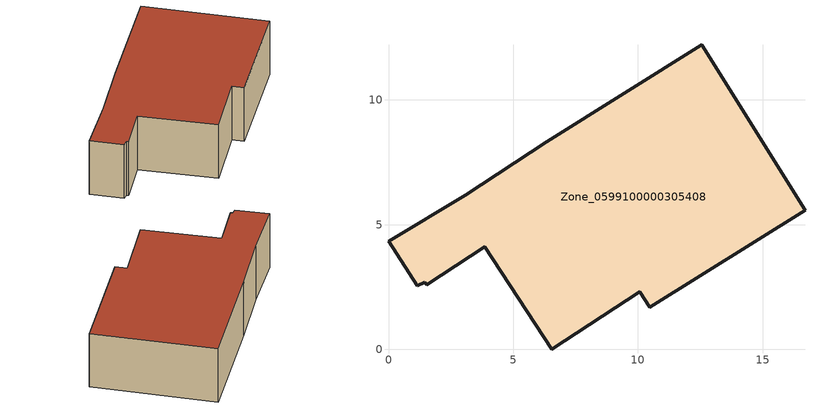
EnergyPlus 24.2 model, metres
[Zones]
Zone_0599100000305408
 floor ground (C_G): 10.08,2.31 6.55,0 3.86,4.11 1.53,2.58 1.46,2.69 1.14,2.56 0,4.34 3.08,6.17 6.34,8.31 12.56,12.21 16.7,5.58 10.47,1.69 z0
 wall outside (C_F): 6.55,0 10.08,2.31 10.47,1.69 16.7,5.58 12.56,12.21 6.34,8.31 3.08,6.17 0,4.34 1.14,2.56 1.46,2.69 1.53,2.58 3.86,4.11 6.55,0 z0:3.79
 roof outside (C_R): 1.53,2.58 3.86,4.11 6.55,0 10.08,2.31 10.47,1.69 16.7,5.58 12.56,12.21 6.34,8.31 3.08,6.17 0,4.34 1.14,2.56 1.46,2.69 z3.79
[BUILDING]
Pand.0599100000305408: North Axis=0; Terrain=City; Loads Convergence Tolerance Value=0.04; Temperature Convergence Tolerance Value=0.4; Solar Distribution=FullExterior; Maximum Number of Warmup Days=25; Minimum Number of Warmup Days=1
[Site:Location]
Rotterdam.The.Hague.AP_ZH_NLD Design_Conditions: Latitude=51.96; Longitude=4.45; Time Zone=1; Elevation=-4.5
[SITE:GROUNDTEMPERATURE:BUILDINGSURFACE]
18, 18, 18, 18, 18, 18, 18, 18, 18, 18, 18, 18
[MATERIAL] Thermal Absorptance=0.9; Solar Absorptance=0.7; Visible Absorptance=0.7
Name | Roughness | Thickness | Conductivity | Density | Specific Heat
G.TC.1946 | MediumSmooth | 0.15 | 1 | 540 | 1210
F.TC.1946 | Rough | 0.3 | 0.857143 | 1920 | 840
R.TC.1946 | MediumRough | 0.2 | 0.909091 | 1500 | 1000
[CONSTRUCTION]
C_G: G.TC.1946
C_F: F.TC.1946
C_R: R.TC.1946
[ZONE]
Zone_0599100000305408: Type=1; Multiplier=1; Ceiling Height=Autocalculate; Volume=Autocalculate; Floor Area=autocalculate; Part of Total Floor Area=Yes
[ZONEINFILTRATION:DESIGNFLOWRATE]
Infil_Zone_0599100000305408: Zone or ZoneList or Space or SpaceList=Zone_0599100000305408; Schedule=AlwaysOn; Design Flow Rate Calculation Method=Flow/Area; Flow Rate per Floor Area=0.003; Constant Term Coefficient=1; Temperature Term Coefficient=0; Velocity Term Coefficient=0; Velocity Squared Term Coefficient=0
[HVACTEMPLATE:ZONE:IDEALLOADSAIRSYSTEM]
Zone_0599100000305408: Maximum Heating Supply Air Temperature=50; Minimum Cooling Supply Air Temperature=13; Maximum Heating Supply Air Humidity Ratio=0.0156; Minimum Cooling Supply Air Humidity Ratio=0.0077; Heating Limit=NoLimit; Cooling Limit=NoLimit; Dehumidification Control Type=ConstantSensibleHeatRatio; Cooling Sensible Heat Ratio=0.7; Dehumidification Setpoint=60; Humidification Control Type=None; Humidification Setpoint=30; Outdoor Air Method=None; Outdoor Air Flow Rate per Person=0.00944; Outdoor Air Flow Rate per Zone Floor Area=0; Outdoor Air Flow Rate per Zone=0; Demand Controlled Ventilation Type=None; Outdoor Air Economizer Type=NoEconomizer; Heat Recovery Type=None; Sensible Heat Recovery Effectiveness=0.7; Latent Heat Recovery Effectiveness=0.65
[ZONECONTROL:THERMOSTAT]
ThermostatControl_Zone_0599100000305408: Zone or ZoneList=Zone_0599100000305408; Control Type Schedule=DualSetpointControlType; Control 1=Thermostat_Zone_0599100000305408; Temperature Difference Between Cutout And Setpoint=0
[THERMOSTATSETPOINT:DUALSETPOINT]
Thermostat_Zone_0599100000305408: Heating Setpoint Temperature Schedule=HeatingSetpoint_Zone_0599100000305408; Cooling Setpoint Temperature Schedule=CoolingSetpoint_Zone_0599100000305408
[SCHEDULE:COMPACT]
HeatingSetpoint_Zone_0599100000305408: Through: 12/31, For: AllDays, Until: 24:00, 21
CoolingSetpoint_Zone_0599100000305408: Through: 12/31, For: AllDays, Until: 24:00, 24
DualSetpointControlType: Through: 12/31, For: AllDays, Until: 24:00, 4
AlwaysOn: Through: 12/31, For: AllDays, Until: 24:00, 1
